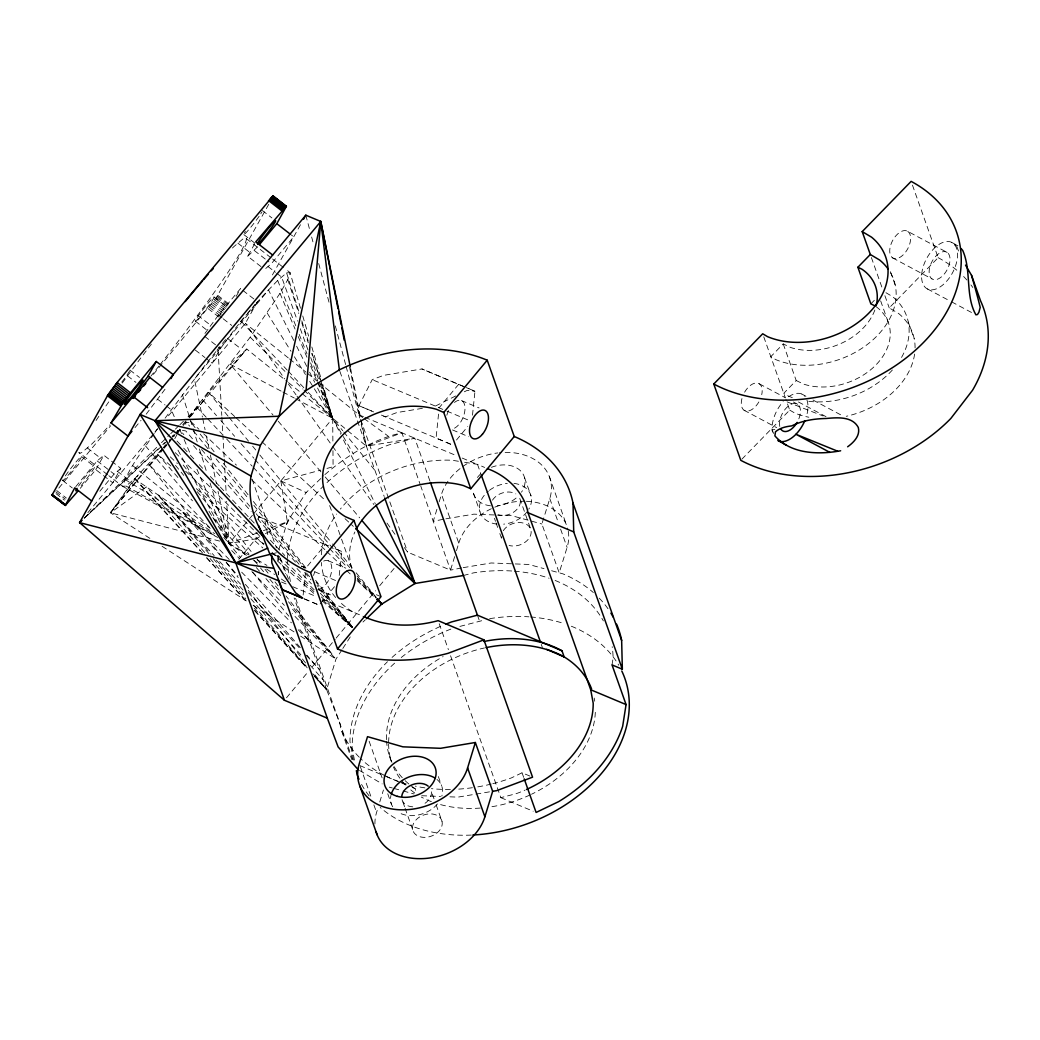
<?xml version="1.0" encoding="UTF-8"?>
<svg xmlns="http://www.w3.org/2000/svg" width="1040" height="1040" viewBox="0 0 1040 1040"><rect width="100%" height="100%" fill="white"/><g stroke="black" fill="none" stroke-linecap="round" stroke-linejoin="round"><path stroke-width="0.75" stroke-dasharray="5 3.75" d="M303.147 595.023L305.461 572.702M339.248 575.38L341.718 551.46L334.295 548.301L341.718 551.46M438.542 414.089L436.072 438.022L452.387 444.938L379.73 414.401M472.498 415.181L474.968 391.261L421.967 368.953L383.591 375.362L372.216 379.639L358.982 405.704L373.659 411.905M612.027 664.898L613.08 658.125A142.272 104.559 -19.5 0 0 612.17 646.737M177.125 431.379L177.788 430.482L176.839 431.587M278.954 549.289L287.352 521.742L306.15 492.544L323.726 475.722M436.904 509.314L433.238 521.313L444.353 519.077M439.192 501.813L441.48 494.312A57.291 42.107 -19.5 0 1 461.487 467.48M374.933 823.94A57.291 42.107 -19.5 0 1 376.571 812.487L377.936 807.976M379.769 801.983L383.435 789.984M454.649 556.634L450.528 570.141L407.628 552.162L403.884 546.871M456.482 550.641L458.77 543.14L441.48 494.312M568.256 531.206A57.291 42.107 -19.5 0 1 567.099 547.43L559.182 572.819L541.892 523.991L549.809 498.589A57.291 42.107 -19.5 0 0 499.447 452.751M154.206 433.498C143 450.606 129.181 466.804 122.59 486.356L217.646 537.433M188.851 417.118L250.185 337.207L279.994 293.358L287.807 279.565L290.056 272.584L285.064 268.71M174.018 436.462L174.408 435.591M286.494 524.589L290.784 516.425M174.785 438.698L176.852 434.863M177.541 433.589L182.182 426.66M172.081 436.579L174.291 434.564M95.81 469.651L103.857 455.247L120.783 468.39L112.736 482.794L95.81 469.651L80.262 488.332M268.749 204.295L216.489 297.427L152.061 375.973M261.001 266.604L247.702 256.282L255.021 243.191M233.48 330.837L220.389 348.582L212.212 363.194L206.167 358.501M257.439 301.73L245.349 323.362L166.621 418.015M272.428 274.924L302.042 221.949M236.106 296.452L240.513 288.6L218.452 315.12L204.386 334.191M169.663 440.687L170.352 439.569M341.965 649.792L335.985 659.074L326.638 689.715L339.898 723.437L340.925 728.988L351.741 759.512M342.823 648.466L350.506 636.519M188.045 416.767L200.733 404.378L208.624 392.366L246.805 349.05L287.209 381.628M169.312 440.505L170.066 439.413M189.332 417.859L196.768 407.212L200.733 404.378M155.077 432.25L157.69 428.532M149.864 538.356L110.474 512.798L134.576 478.803L214.578 533.637M219.635 541.099L110.474 512.798L137.995 475.332M172.666 437.203L174.343 434.915M122.265 383.045L138.71 360.75A136.058 9.75 -52.2 0 1 151.385 344.136M165.022 389.233L146.029 414.375M165.1 418.158L204.022 366.574A136.058 9.75 -52.2 0 1 215.969 351.481M168.844 442.455L170.495 440.245M204.672 552.474L146.38 486.902L110.474 512.798L162.383 449.085M163.397 447.837L166.452 444.08M185.913 420.771L182 425.529M252.382 515.281L228.995 543.53L240.344 557.31M253.396 514.059L332.683 418.275L322.712 384.189M247.702 256.282L257.452 246.935M58.825 488.072L110.617 425.789M75.777 486.629L97.162 460.928L103.857 455.247M134.992 427.635L141.011 420.407M99.84 491.205L114.088 474.071L120.783 468.39M235.378 328.25L255.437 304.148M87.88 512.668L157.287 429.221M110.474 512.798L163.059 449.631M164.099 448.383L167.193 444.678M169.26 442.182L172.367 438.451M183.092 425.581L186.173 421.876L189.618 426.127M190.463 416.715L246.805 349.05L230.217 364.273L273.026 415.051M175.838 434.278L179.608 429.754L185.848 430.976L194.233 440.856M238.81 559.312L255.84 538.837L259.948 536.614M458.653 384.332L439.205 407.706L372.216 379.639M304.46 598.988L319.137 605.137L334.49 586.69M456.482 440.024L467.74 426.491M286.507 697.775L308.243 671.645M312.39 666.666L335.166 639.275M336.193 638.04L375.544 590.746M379.678 585.767L395.213 567.099M162.006 449.124L134.953 478.478L126.035 486.044L122.59 486.356L108.849 475.696M163.787 447.109L165.555 445.094M288.483 601.757L331.721 654.173L291.408 607.867M300.495 308.243L290.056 272.584L286.611 272.896L277.693 280.462L263.9 294.775A136.058 9.75 -52.2 0 0 255.996 303.576M874.861 310.024A58.24 42.809 -19.5 0 1 790.634 347.49L783.224 343.915L770.796 356.681L775.671 359.567A77.623 57.044 -19.5 0 0 866.944 344.76A77.623 57.044 -19.5 0 0 890.604 272.87M783.224 343.915L796.198 380.536L783.77 393.302L788.645 396.188A77.623 57.044 -19.5 0 0 792.701 397.735M870.857 303.888L875.368 299.247M741.897 459.173L789.711 410.085L785.928 399.399M915.07 347.893A77.623 57.044 -19.5 0 0 898.573 313.456L889.226 307.905L938.145 257.673L912.21 184.431M84.214 518.128L156.897 447.174M161.512 442.676L169.585 434.785M170.742 433.654L174.2 430.287M175.357 429.156L178.815 425.776M179.972 424.645L183.43 421.278M324.896 474.604C346.84 455.65 373.243 439.075 401.895 432.809L456.248 455.572M362.986 622.037L365.326 619.788M158.093 448.916L84.279 518.232L165.581 442.559M162.786 444.522L165.126 442.325M176.358 432.744L179.608 429.754L183.885 434.642M172.731 435.968L173.563 435.253M164.073 447.343L166.153 445.562M265.759 268.463L271.323 263.744L293.722 236.821L291.304 234.936M177.619 431.067L179.608 429.754M265.434 533.637L287.352 521.742L280.839 480.909L320.801 470.093M455.689 395.98L435.149 406.185L445.432 410.488M464.334 391.781L467.22 390.377L474.968 391.261L466.232 387.582M529.932 776.074L522.054 772.785L511.381 777.907A142.272 104.559 -19.5 0 1 492.843 783.666M347.659 430.664L366.366 446.16L401.895 432.809L420.277 484.692M257.426 532.909L228.995 543.53L226.499 541.502M263.419 530.686L287.352 521.742M326.95 468.429L333.099 466.765L332.956 450.606M429.884 480.896L414.752 438.165L389.012 444.873A142.272 104.559 -19.5 0 0 324.792 484.718M463.385 575.51L473.473 572.884A142.272 104.559 -19.5 0 1 512.681 571.051M459.914 626.405L483.925 620.152M450.567 655.759L500.825 797.667L516.399 793.611A107.419 78.936 -19.5 0 0 525.057 790.127M271.752 553.943L276.445 552.773M774.839 429.455L772.083 429.962L773.045 434.889M951.704 242.385L957.905 245.7L956.657 245.908L959.647 254.059M422.357 408.33L396.773 412.594L385.411 416.871L381.004 415.012M445.913 518.817L473.876 514.15L495.872 515.021M461.643 567.905L450.528 570.141L420.81 486.213M463.203 567.645L491.166 562.978L528.866 564.473L544.024 568.646M489.489 791.856L457.86 797.134L448.435 796.77M361.205 424.229L366.366 446.16L414.752 438.165M497.445 515.073L511.576 515.632L541.892 523.991M421.72 795.717L440.57 796.458M458.406 461.266L452.205 460.265A107.419 78.936 -19.5 0 0 340.366 509.067M464.594 462.267L477.516 464.36L484.627 467.441M954.72 244.868A26.26 14.781 -61.9 0 1 940.355 286.767A26.26 14.781 -61.9 0 1 923.624 265.356A26.26 14.781 -61.9 0 1 954.72 244.868L957.905 245.7M551.603 570.739L562.874 573.833A152.776 112.268 -19.5 0 1 593.346 592.553M389.246 787.137L392.34 787.982M393.874 788.411L401.609 790.543M403.156 790.959L413.972 793.949M787.059 401.869L823.147 415.987M461.448 400.556L479.05 407.94M446.888 411.112L471.835 421.564M452.53 429.949L468.676 436.709M358.982 405.704L373.802 411.918M318.591 382.304L358.995 414.817L363.441 416.689M364.91 417.3L401.895 432.809M462.176 458.055L476.983 464.269M258.492 519.493L258.414 516.451L328.367 545.857L325.403 544.531L305.955 567.905L301.548 566.059M328.185 560.755L345.8 568.139M270.725 553.15L279.539 556.842M273.091 554.307L279.045 556.803M301.366 566.163L308.815 569.283M314.769 571.779L338.585 581.763M317.811 589.537L333.944 596.297M281.489 582.023L287.079 584.35M292.76 586.729L316.641 596.7M322.608 599.196L364.273 616.772M500.825 797.667L533.169 811.226M359.918 765.609L385.294 776.204M386.776 776.828L400.205 782.431M401.7 783.055L406.185 784.927M412.152 787.423L415.129 788.671L416.754 793.247M463.32 386.36L421.967 368.953M304.304 598.845L319.137 605.137M258.414 516.451L264.615 519.142L268.424 537.992M380.978 596.7L372.359 592.969A78.299 57.538 -19.5 0 1 357.305 579.02M280.839 480.909L306.15 492.544M796.198 380.536L803.608 384.111A58.24 42.809 -19.5 0 0 876.824 364A58.24 42.809 -19.5 0 0 876.135 306.696M230.217 364.273L281.45 391.274M282.88 392.028L294.255 398.021M295.685 398.775L332.683 418.275L346.411 429.637M907.777 231.413A15.275 8.606 -61.9 0 1 902.59 255.411A15.275 8.606 -61.9 0 1 890.162 247.104A15.275 8.606 -61.9 0 1 907.777 231.413L947.167 252.434A15.275 8.606 -61.9 0 1 941.98 276.432A15.275 8.606 -61.9 0 1 929.552 268.125A15.275 8.606 -61.9 0 1 947.167 252.434M892.567 257.868L931.957 278.902M927.433 288.951L950.235 301.119M951.665 301.886L971.62 312.533M801.723 394.004L805.948 396.266M813.007 400.036L842.634 415.844M798.434 401.973L827.775 417.599M759.395 383.864L784.901 397.475M793.403 402.012L797.654 404.287M744.081 410.254L776.672 427.648M126.035 486.044L216.307 536.445M248.677 554.866L228.995 543.53L223.782 537.433M257.114 559.728L266.955 565.396M885.95 292.708L892.619 296.66A77.623 57.044 -19.5 0 1 900.978 358.384M789.711 410.085L794.586 412.971A77.623 57.044 -19.5 0 0 808.834 417.222M359.502 770.458L382.148 783.9M264.147 543.92L255.84 538.837L228.995 543.53L207.779 509.301M124.839 479.375L213.928 534.235M162.097 546.286L246.324 600.925M253.123 605.332L295.23 632.645M300.664 636.168L335.985 659.074L292.24 613.548M246.441 555.36L228.995 543.53L176.384 447.226M253.149 559.91L259.857 564.473M266.565 569.023L274.625 574.483M281.333 579.033L288.041 583.583M346.112 366.47L358.995 414.817L362.778 417.586M364.039 418.509L387.998 435.981M262.353 210.509L271.921 217.945M243.867 234.624L254.631 242.983M246.35 238.667L271.323 258.05M272.571 259.025L283.816 267.748M254.397 250.601L268.905 261.872M237.926 243.191L251.095 253.409M268.021 266.539L275.457 272.311M276.692 273.26L281.645 277.108L297.557 321.126M242.931 290.472L253.812 298.922M217.815 295.399L230.971 305.617M217.217 296.335L230.373 306.553M216.489 297.427L229.658 307.645M214.097 297.037A15.275 1.092 -52.2 0 1 200.772 315.757A15.275 1.092 -52.2 0 1 199.329 314.535A15.275 1.092 -52.2 0 1 214.097 297.037L226.07 306.332M215.657 298.636L228.826 308.854M214.721 299.949L227.89 310.167M213.707 301.34L226.876 311.558M212.641 302.783L225.81 313.001M211.51 304.265L223.483 313.56M210.366 305.747L223.535 315.965M209.222 307.203L222.378 317.421M218.452 315.12L222.079 317.928M223.288 318.864L231.751 325.442M208.078 308.62L221.247 318.838M197.665 315.224L210.834 325.442M227.76 338.585L241.371 349.141M195.364 321.178L207.337 330.46M204.672 336.375L220.389 348.582M195.286 350.064L204.958 357.565M129.896 370.032L139.477 377.468M127.556 375.869L135.941 382.382M157.651 399.23L165.074 404.989M166.322 405.951L171.275 409.799L175.123 418.717M87.295 447.915L100.464 458.133M117.39 471.263L131.001 481.832M97.162 460.928L114.088 474.071M107.601 474.721L78.871 452.426A136.058 9.75 -52.2 0 0 82.316 452.127L91.247 444.561A136.058 9.75 -52.2 0 0 109.863 424.905M81.523 456.56L94.692 466.778M62.712 480.519L72.293 487.955M56.732 490.568L66.313 498.004M55.744 491.712L65.325 499.135M56.043 493.636L64.428 500.149M288.288 357.916L245.349 323.362L284.752 378.911M289.549 358.93L305.968 372.138M307.229 373.165L317.33 381.29M288.483 382.642L332.683 418.275L342.758 430.716M132.652 465.582L210.223 528.346M170.898 465.985L157.599 454.129L179.894 479.752M196.3 488.631L262.834 547.937M277.355 560.872L316.069 595.374M322.114 600.769L352.365 627.718M234.715 416.533L208.624 392.366L228.085 416.169M235.911 417.638L260.819 440.7M262.002 441.805L326.04 501.111M345.02 518.687L353.327 526.37M170.287 456.885L177.372 463.541M185.653 471.302L263.718 544.492M271.986 552.253L315.757 593.281M322.842 599.937L352.417 627.666M190.749 421.434L198.952 429.273M203.632 433.758L236.444 465.14M251.667 479.7L325.494 550.303M326.664 551.421L345.41 569.361M346.58 570.479L352.443 576.082M357.123 580.567L375.869 598.494M250.185 337.207L285.701 372.112M290.29 376.61L302.9 388.999M304.044 390.13L332.683 418.275L353.509 454.116M175.24 452.621L254.657 531.024M255.801 532.168L261.56 537.849M285.727 561.704L314.496 590.109M321.399 596.921L352.482 627.601M229.242 559.52L181.792 511.173L222.066 557.531M241.683 572.182L291.395 622.83M298.181 629.746L309.478 641.251L298.129 627.471M209.274 527.189L148.733 464.165L222.118 557.193M231.699 550.524L239.551 558.688M251.888 571.532L284.388 605.371M241.852 322.049L287.261 370.162M288.379 371.332L303.888 387.764M308.308 392.457L332.683 418.275L340.626 434.226M177.008 441.051L182.572 446.953M183.677 448.136L189.241 454.038M190.346 455.221L194.792 459.94M199.238 464.659L204.789 470.561M210.34 476.463L219.232 485.901M220.35 487.084L231.452 498.875M232.57 500.058L243.672 511.862M244.79 513.045L254.787 523.666M270.335 540.189L284.778 555.529M297.011 568.516L311.454 583.856M320.333 593.294L352.56 627.523M196.768 407.212L206.739 417.82M207.844 419.003L222.248 434.33M226.668 439.049L252.148 466.154M253.253 467.337L328.562 547.508M329.68 548.691L347.399 567.554M357.357 578.162L376.194 598.195M209.04 553.774L158.184 494.988L214.175 555.633M219.661 561.574L240.526 584.168M248.209 592.488L299.819 648.375M306.41 655.512L319.579 669.773L306.865 655.135M134.576 478.803L200.057 550.706M206.596 557.895L246.974 602.238M254.618 610.623L306.995 668.148M134.953 478.478L202.475 552.89M206.843 557.7L247.13 602.095M254.761 610.506L307.034 668.109M158.184 494.988L211.003 554.164M216.385 560.196L243.347 590.382M250.887 598.832L302.627 656.799M310.18 665.249L323.115 679.744M210.067 558.545L245.687 598.624M254.319 608.348L307.216 667.849M314.769 676.351L326.638 689.715L294.138 597.935M331.942 653.913L285.961 595.907M202.67 399.828L216.528 415.636M220.792 420.498L234.65 436.306M241.046 443.599L253.838 458.185M254.891 459.407L349.752 567.619M357.214 576.134L376.402 598.013M193.492 445.614L251.173 511.511M257.582 518.83L296.036 562.757M304.577 572.52L310.986 579.852M318.461 588.393L352.638 627.432L317.005 585.403M212.823 517.569L245.739 555.399M256.36 567.593L259.545 571.259M265.928 578.578L281.853 596.882M226.304 562.406L237.965 575.835M245.388 584.376L300.508 647.816M213.278 558.675L243.997 594.191M253.539 605.215L306.514 666.445M312.871 673.79L326.638 689.715L313.573 673.153M145.483 445.926L192.465 500.825M201.578 449.501L249.847 506.337M256.152 513.747L299.169 564.395M306.514 573.053L309.66 576.758M278.239 421.239L321.048 472.017M325.221 476.97L359.671 517.842M175.474 465.387L183.768 475.397M197.249 491.66L249.093 554.216M254.28 560.469L259.454 566.722M260.494 567.97L263.601 571.727M269.828 579.228L281.229 592.995M252.733 572.338L288.847 616.2M229.112 417.43L248.573 441.233M252.668 446.238L255.749 449.995M259.844 455.013L331.539 542.711M332.566 543.959L352.027 567.762M356.122 572.78L376.61 597.831M343.759 431.964L374.998 470.509M193.7 431.158L207.974 448.773M216.125 458.835L248.755 499.083M253.851 505.362L304.824 568.256M316.043 582.088L352.742 627.367L315.627 580.294M195.13 427.713L191.113 422.617L185.796 422.318L185.822 425.204M200.148 434.07L214.214 451.867M223.249 463.307L248.352 495.105M253.37 501.462L305.578 567.58M226.135 562.289L238.199 577.577M248.248 590.317L305.539 662.948M183.157 465.01L252.031 552.695M257.023 559.052L261.014 564.135M265.005 569.218L268.996 574.301M274.989 581.932L279.981 588.289M288.496 384.202L295.997 394.784M296.946 396.097L331.643 445.042M332.592 446.355L373.867 504.543M386.997 523.068L396.37 536.289M267.163 313.014L290.992 351.299M294.398 356.759L305.461 374.53M309.712 381.368L332.683 418.275L332.891 442.52M293.748 340.444L268.515 289.978L194.415 379.067L202.397 417.014M296.634 346.203L306.735 366.392M309.608 372.151L314.665 382.239M317.538 388.011L332.683 418.275L320.918 381.16M343.512 440.024L375.284 503.789M773.76 433.511L772.083 429.962A26.26 14.781 -61.9 0 1 783.185 401.622M179.608 429.117L181.532 433.576M184.093 439.517L190.515 454.376M196.924 469.235L228.995 543.53L226.629 501.371M279.994 293.358L295.048 329.056M298.181 336.492L306.969 357.305M310.726 366.236L332.683 418.275L311.74 353.548M277.693 280.462L296.218 326.898M299.208 334.386L306.982 353.86M310.57 362.856L317.746 380.835M318.344 382.33L332.683 418.275L319.514 381.849M280.319 558.246L288.964 580.242M300.3 328.718L307.983 349.973M310.726 357.565L318.968 380.328M890.448 271.7L895.323 285.441M908.284 322.062L914.225 338.845M871.39 257.556L882.739 289.601M884.897 295.698L889.226 307.905M880.659 300.885L888.758 323.765M763.776 336.843L785.382 397.878M549.263 476.307L566.553 525.135M549.809 498.589L558.454 523.003M560.612 529.113L567.099 547.43M524.563 477.698L531.05 496.002M519.779 498.394L530.595 528.905M477.516 464.36L480.753 473.512M541.281 644.423L542.36 647.478M494.429 518.297L495.508 521.339M496.054 522.873L497.666 527.449M499.837 533.546L501.995 539.656A15.275 11.232 -19.5 0 1 501.41 536.77M473.434 493.207L479.921 511.511M477.438 615.173L479.596 621.283M522.054 772.785L523.679 777.361M439.218 623.714L448.409 649.649M349.596 367.276L360.074 417.872M360.62 419.406L407.628 552.162M339.885 371.384L384.189 496.47M438.36 776.581L441.597 785.733M433.979 798.772L431.275 791.141A15.275 11.232 -19.5 0 1 422.526 804.765M436.137 804.869L442.091 821.652A15.275 11.232 -19.5 0 1 421.941 837.187A15.275 11.232 -19.5 0 1 418.093 818.025A15.275 11.232 -19.5 0 1 442.091 821.652M329.667 505.557L341.016 537.602M341.562 539.136L351.819 568.126M389.61 756.561L391.235 761.137A107.484 78.988 -19.5 0 1 388.622 744.172M404.56 806.702L401.856 799.071A15.275 11.232 -19.5 0 0 414.908 806.819M405.093 808.223L412.659 829.595M369.135 741.234L382.109 777.855M387.751 793.793L391.534 804.479M360.36 766.701L371.163 797.225M373.867 804.856L376.571 812.487M295.594 598.312L353.951 763.113M252.07 479.128L276.393 547.794M279.63 556.946L285.558 573.69M287.807 279.565L298.779 313.482M301.769 322.725L308.256 342.758M286.611 272.896L298.87 311.558M301.808 320.84L308.178 340.951M312.104 353.314L320.437 379.613M182.429 394.68L192.608 427.232M193.102 428.792L197.47 442.741M199.407 448.942L207.168 473.746M210.08 483.054L228.995 543.53L218.023 491.348M302.757 315.991L308.646 336.141M311.831 346.983L320.892 377.988M305.812 215.189L309.972 230.776M311.636 237.016L313.3 243.256M318.695 263.536L329.082 302.523M335.309 325.923L345.709 364.91M358.995 414.817L359.736 417.963M202.735 418.6L205.062 429.676M206.388 435.994L209.053 448.643M210.379 454.974L216.359 483.431M350.636 368.615L366.366 446.16M354.419 760.032L352.157 747.773A142.272 104.559 -19.5 0 1 396.513 661.492M353.392 760.045L349.986 741.676A142.272 104.559 -19.5 0 1 387.478 661.726M290.42 581.503L287.313 564.655A142.272 104.559 -19.5 0 1 287.391 560.001M218.127 350.558L221.78 415.415M221.871 417.04L224.159 457.587M224.25 459.199L226.174 493.259M278.239 571.883L278.395 574.873M278.083 555.542L278.278 563.446M278.473 571.363L278.551 574.522M278.018 555.386L278.044 561.392M599.222 598.156A152.776 112.268 -19.5 0 1 610.077 611.845M471.302 835.081A142.272 104.559 -19.5 0 1 380.185 807.43M369.148 795.886A142.272 104.559 -19.5 0 1 361.101 783.562M401.232 657.527A142.272 104.559 -19.5 0 1 450.853 629.109M489.684 618.657A142.272 104.559 -19.5 0 1 528.892 616.824M530.543 616.954A142.272 104.559 -19.5 0 1 563.758 623.48M571.324 626.223A142.272 104.559 -19.5 0 1 618.761 665.262M491.27 784.056A142.272 104.559 -19.5 0 1 477.113 786.981M472.42 787.709A142.272 104.559 -19.5 0 1 458.237 789.139M450.398 789.438A142.272 104.559 -19.5 0 1 431.392 788.645M424.866 787.852A142.272 104.559 -19.5 0 1 415.285 786.136M406.12 783.848A142.272 104.559 -19.5 0 1 385.281 775.788M383.89 775.086A142.272 104.559 -19.5 0 1 360.412 758.381M359.281 757.263A142.272 104.559 -19.5 0 1 340.925 728.988M514.332 571.168A142.272 104.559 -19.5 0 1 549.081 578.214M555.113 580.45A142.272 104.559 -19.5 0 1 603.356 620.893M352.443 611.663A107.419 78.936 -19.5 0 1 338.754 600.886M335.66 597.532A107.419 78.936 -19.5 0 1 321.373 562.51M321.373 554.749A107.419 78.936 -19.5 0 1 336.609 514.072M351.858 568.243A78.299 57.538 -19.5 0 1 354.874 532.012M594.204 698.061A107.419 78.936 -19.5 0 1 594.737 701.233M595.309 712.296A107.419 78.936 -19.5 0 1 531.479 794.261M530.062 794.937A107.419 78.936 -19.5 0 1 491.504 806.767M480.259 808.067A107.419 78.936 -19.5 0 1 439.088 804.206M431.366 801.632A107.419 78.936 -19.5 0 1 421.278 797.043M414.726 792.987A107.484 78.988 -19.5 0 1 409.877 789.126M405.457 784.927A107.484 78.988 -19.5 0 1 393.445 767M388.622 742.586A107.484 78.988 -19.5 0 1 484.445 647.959M415.129 788.671A107.484 78.988 -19.5 0 1 410.085 785.005M408.889 784.017A107.484 78.988 -19.5 0 1 403.299 778.817M402.272 777.725A107.484 78.988 -19.5 0 1 392.6 763.724M391.924 762.32A107.484 78.988 -19.5 0 1 386.581 741.234M386.503 739.648A107.484 78.988 -19.5 0 1 443.092 656.591M323.687 561.067A15.275 8.047 -67.3 0 1 331.383 572.351A15.275 8.047 -67.3 0 1 318.461 589.251M313.573 575.445A15.275 8.047 -67.3 0 1 314.86 571.688M454.467 402.454A15.275 8.047 -67.3 0 1 465.01 408.564A15.275 8.047 -67.3 0 1 454.103 428.402M446.836 415.246A15.275 8.047 -67.3 0 1 449.254 409.084M392.067 657.41A142.272 104.559 -19.5 0 1 442.702 625.43M287.482 558.428A142.272 104.559 -19.5 0 1 323.622 485.875M159.952 364.754A136.058 9.75 -52.2 0 0 186.511 330.343L206.479 303.277A136.058 9.75 -52.2 0 0 242.905 238.966L233.974 246.532A136.058 9.75 -52.2 0 0 230.23 250.25M158.964 366.015A136.058 9.75 -52.2 0 1 150.982 376.012M96.096 420.485A136.058 9.75 -52.2 0 1 109.356 401.024M216.957 350.246A136.058 9.75 -52.2 0 1 225.771 339.352M240.318 321.789A136.058 9.75 -52.2 0 1 246.194 314.86M247.312 313.547A136.058 9.75 -52.2 0 1 254.943 304.772M261.924 211.965A15.236 1.092 -52.2 0 1 260.793 213.811M259.129 216.268A15.236 1.092 -52.2 0 1 248.768 229.658A15.236 1.092 -52.2 0 1 243.763 234.286M244.296 233.155A15.236 1.092 -52.2 0 1 245.427 231.309M129.584 370.903A15.275 1.092 -52.2 0 1 121.316 382.707M65.364 475.878A15.275 1.092 -52.2 0 1 80.587 457.002A15.275 1.092 -52.2 0 1 73.073 469.092A15.275 1.092 -52.2 0 1 62.998 479.7M78.533 486.096A15.275 1.092 -52.2 0 1 91.221 469.82A15.275 1.092 -52.2 0 1 93.067 469.859A15.275 1.092 -52.2 0 1 80.704 486.135M219.518 315.523A15.275 1.092 -52.2 0 1 221.104 313.586M938.145 257.673A152.776 112.268 -19.5 0 1 958.009 271.245M963.612 276.51A152.776 112.268 -19.5 0 1 966.875 280.02M970.918 284.934A152.776 112.268 -19.5 0 1 972.803 287.482M914.602 354.081A77.623 57.044 -19.5 0 1 846.248 416.299M744.614 392.171A15.275 8.606 -61.9 0 1 757.289 383.045A15.275 8.606 -61.9 0 1 761.735 394.693M758.862 401.947A15.275 8.606 -61.9 0 1 745.082 410.774A15.275 8.606 -61.9 0 1 742.872 395.746M892.372 370.006A77.623 57.044 -19.5 0 1 805.922 400.946M779.805 426.465A15.275 8.606 -61.9 0 1 792.636 403.728A15.275 8.606 -61.9 0 1 797.758 421.2M806.962 400.062A26.26 14.781 -61.9 0 1 806.195 417.04M788.645 396.76A26.26 14.781 -61.9 0 1 804.843 396.318M458.77 543.14A57.291 42.107 -19.5 0 1 524.797 501.241M526.37 501.28A57.291 42.107 -19.5 0 1 567.944 529.646M503.269 530.699A15.275 11.232 -19.5 0 1 523.484 523.094A15.275 11.232 -19.5 0 1 529.321 537.875A15.275 11.232 -19.5 0 1 509.093 545.467M462.8 466.518A57.291 42.107 -19.5 0 1 497.822 452.933M491.387 467.324A26.741 19.643 -19.5 0 1 519.415 469.807A26.741 19.643 -19.5 0 1 521.495 492.18M516.087 498.069A26.741 19.643 -19.5 0 1 497.198 505.856M490.529 505.817A26.741 19.643 -19.5 0 1 473.005 490.659M477.412 477.477A26.741 19.643 -19.5 0 1 481.91 472.836M520.364 501.28A15.275 11.232 -19.5 0 1 498.29 514.943M492.466 500.175A15.275 11.232 -19.5 0 1 515.814 493.883M436.956 779.441A26.741 19.643 -19.5 0 1 441.831 796.146M437.489 803.92A26.741 19.643 -19.5 0 1 398.463 812.37M392.678 806.78A26.741 19.643 -19.5 0 1 390.949 795.405M513.955 483.392A26.741 19.643 -19.5 0 1 528.788 509.197M527.085 511.745A26.741 19.643 -19.5 0 1 503.672 524.16M497.016 524.134A26.741 19.643 -19.5 0 1 488.397 491.153M489.437 490.321A26.741 19.643 -19.5 0 1 507.299 483.366M326.638 689.715L314.639 676.533L326.638 689.715"/><path stroke-width="1.5" d="M376.103 831.792A57.291 42.107 -19.5 0 0 429.702 858A57.291 42.107 -19.5 0 0 484.887 816.764L492.661 791.323L496.691 790.647L532.558 777.179L483.925 639.847L448.058 653.315A152.776 112.268 -19.5 0 1 337.519 648.947L310.505 572.65A152.776 112.268 -19.5 0 1 250.991 476.086L260.338 445.445L279.123 416.247L306.072 390.468L320.775 221.455L305.812 215.189L140.062 414.44L79.599 522.626L284.427 700.271L327.327 718.185L338.13 746.954L358.176 769.678M78.182 490.828L65.286 505.453L52 495.17L108.017 394.758L118.248 381.134L273.104 195.871L272.701 197.236M91.689 500.994L74.763 487.851L65.286 505.453M259.493 244.491L276.796 223.678L286.364 206.401L273.104 195.871M616.616 624.169A152.776 112.268 -19.5 0 1 621.647 640.432L622.349 669.227L612.027 664.898L626.067 704.574L622.674 726.284A142.272 104.559 -19.5 0 1 558.74 801.58L536.107 812.448L524.225 778.882M327.327 718.185L278.707 580.853L235.794 562.926L155.025 420.719L320.775 221.455L279.123 416.247L155.025 420.719L140.062 414.44L235.794 562.926L284.427 700.271M467.597 767.936L475.358 742.495L440.57 748.306L402.857 746.824L367.523 736.658L359.281 763.646A57.291 42.107 -19.5 0 0 400.01 809.796A57.291 42.107 -19.5 0 0 467.597 767.936L484.887 816.764M131.989 431.262L127.972 436.085L111.046 422.942L133.107 396.422L148.096 376.103L156.273 361.478L173.199 374.608L170.976 378.599M303.55 219.245L305.812 215.189M111.046 422.942L124.683 399.971L156.273 361.478M286.39 206.141L255.749 241.878L272.675 255.021M133.419 398.398L135.486 395.902M138.593 392.171L140.66 389.675M143.78 385.944L145.847 383.448M273.39 568.23L235.794 562.926L79.599 522.626L81.666 520.143M310.505 572.65L353.964 520.403L345.345 516.672A78.299 57.538 -19.5 0 1 338.013 440.102A78.299 57.538 -19.5 0 1 436.501 409.305L443.755 412.451L470.782 488.748L514.241 436.501L487.214 360.204A152.776 112.268 -19.5 0 0 339.352 369.863L306.072 390.468M443.755 412.451L487.214 360.204M337.519 648.947L380.978 596.7L353.964 520.403M713.765 384.02L762.697 333.788L767.572 336.674A77.623 57.044 -19.5 0 0 866.918 315.016A77.623 57.044 -19.5 0 0 871.546 237.159L862.199 231.608L911.131 181.376A152.776 112.268 -19.5 0 1 923.819 342.147A152.776 112.268 -19.5 0 1 713.765 384.02L740.779 460.317A152.776 112.268 -19.5 0 0 950.846 418.444L972.582 390.195A152.776 112.268 -19.5 0 0 980.616 300.976L971.529 275.327L965.51 265.083M874.9 305.825L870.857 303.888L857.883 267.254L870.311 254.501L862.199 231.608M79.599 522.626L81.9 520.377M366.496 618.67L381.732 604.097L414.999 583.492L463.385 575.51M847.639 446.797C853.697 442.429 860.431 435.63 858.299 427.466C852.176 416.026 837.122 417.547 826.085 418.483C814.346 418.717 802.347 420.55 791.778 425.88C785.993 426.543 779.987 427.83 775.489 431.782L774.878 435.877C790.842 454.09 818.402 454.896 840.645 450.775M267.735 548.067L235.794 562.926L270.192 554.333M591.578 688.896A107.419 78.936 -19.5 0 0 564.148 656.903L561.99 650.793L477.438 615.173L451.698 621.881A142.272 104.559 -19.5 0 0 445.692 624.195M263.263 536.588L155.025 420.719L260.338 445.445M837.681 451.217L795.951 434.265L829.933 452.413M271.635 555.204L271.817 562.822L282.451 589.771L302.822 598.221L295.542 592.787L269.503 553.176L258.635 525.59M487.474 468.676C506.753 475.618 524.147 492.219 528.021 512.733L573.716 531.895L622.349 669.227M483.925 639.847L438.139 620.659C414.167 627.12 387.153 627.094 364.273 616.772M528.021 512.733L590.707 689.754L626.067 704.574M282.451 589.771L301.522 597.766M470.782 488.748L463.515 485.602A78.299 57.538 -19.5 0 0 356.278 529.191M546.715 649.363L564.148 656.903A107.484 78.988 -19.5 0 0 486.018 647.634M52 495.17L65.559 505.31M857.883 267.254L861.926 269.204A58.24 42.809 -19.5 0 1 876.2 305.643M155.025 420.719L250.991 476.086M777.946 440.297L786.318 445.237M870.311 254.501L879.658 260.039A77.623 57.044 -19.5 0 1 888.173 269.074M272.831 196.001L286.364 206.401M274.222 197.548L280.202 202.189M272.402 196.326L285.571 206.544M271.856 196.846L285.025 207.064M271.167 197.535L284.336 207.753M270.374 198.393L283.543 208.611M269.477 199.394L282.646 209.612M268.489 200.538L281.658 210.756M276.796 223.678L290.095 234M148.096 376.103L162.604 387.361M117.143 382.473L130.312 392.691M133.107 396.422L147.615 407.68M116.012 383.89L129.168 394.108M114.855 385.359L128.024 395.577M113.711 386.841L126.867 397.059M112.58 388.31L125.749 398.528M111.514 389.753L124.683 399.971M110.5 391.144L123.669 401.362M109.564 392.457L122.733 402.675M108.732 393.666L121.901 403.884M108.017 394.758L121.173 404.976M107.406 395.707L120.575 405.925M57.603 498.485L61.191 501.267M52.208 494.481L65.364 504.699M52.026 494.923L65.195 505.141M355.693 528.567L414.999 583.492L384.722 497.991M377.039 599.612L381.732 604.097L377.637 599.079M377.299 599.378L381.732 604.097L377.468 599.235M961.103 248.56L962.715 250.419C971.724 270.985 965.016 295.425 975.897 314.821L977.496 314.522L978.939 312.195L980.213 307.385A66.521 2.86 73.2 0 0 973.856 283.452L971.529 275.327M361.764 520.325L414.999 583.492L376.012 505.232M514.241 436.501A152.776 112.268 -19.5 0 1 573.014 503.1L621.647 640.432M481.299 475.046L540.202 641.368M430.43 482.417L477.438 615.173M475.358 742.495L492.661 791.323M359.814 785.941L377.104 834.769M339.352 369.863L320.775 221.455L350.311 367.042M320.775 221.455L338.013 308.633M338.637 311.805L341.146 324.48M341.77 327.652L344.279 340.327M590.707 689.754L593.19 703.17A107.419 78.936 -19.5 0 1 526.487 789.477M356.369 770.601L357.136 774.761A142.272 104.559 -19.5 0 0 358.969 779.207M573.014 503.1L573.716 531.895M610.896 613.158A152.776 112.268 -19.5 0 1 613.223 617.175M621.79 671.008A142.272 104.559 -19.5 0 1 472.875 835.003M483.847 641.524A107.484 78.988 -19.5 0 1 561.99 650.793M149.994 377.247A136.058 9.75 -52.2 0 1 132.691 398.372M185.224 301.561A136.058 9.75 -52.2 0 1 202.488 280.943M203.606 279.63A136.058 9.75 -52.2 0 1 208.013 274.521M211.237 270.842A136.058 9.75 -52.2 0 1 213.317 268.489M257.452 243.373A15.236 1.092 -52.2 0 1 271.661 224.484A15.236 1.092 -52.2 0 1 272.298 226.486A15.236 1.092 -52.2 0 1 257.764 244.348M77.207 489.931A15.275 1.092 -52.2 0 1 77.064 488.332M797.121 422.37A15.275 8.606 -61.9 0 1 780.767 428.961M804.778 420.823A26.26 14.781 -61.9 0 1 778.284 440.96M401.778 796.068A15.275 11.232 -19.5 0 1 412.438 784.654A15.275 11.232 -19.5 0 1 428.194 786.136M391.3 794.066A26.741 19.643 -19.5 0 1 434.668 777.842M482.456 434.239A15.275 8.047 -67.3 0 0 484.926 410.397A15.275 8.047 -67.3 0 0 469.612 428.792A15.275 8.047 -67.3 0 0 482.456 434.239M349.193 594.438A15.275 8.047 -67.3 0 0 351.663 570.596A15.275 8.047 -67.3 0 0 336.362 588.991A15.275 8.047 -67.3 0 0 349.193 594.438M128.96 399.724A15.275 1.092 -52.2 0 0 143.065 380.25A15.275 1.092 -52.2 0 0 128.947 396.656A15.275 1.092 -52.2 0 0 128.96 399.724M397.449 796.354A26.741 19.643 -19.5 0 0 436.124 772.486A26.741 19.643 -19.5 0 0 396.682 761.54A26.741 19.643 -19.5 0 0 397.449 796.354"/></g></svg>
